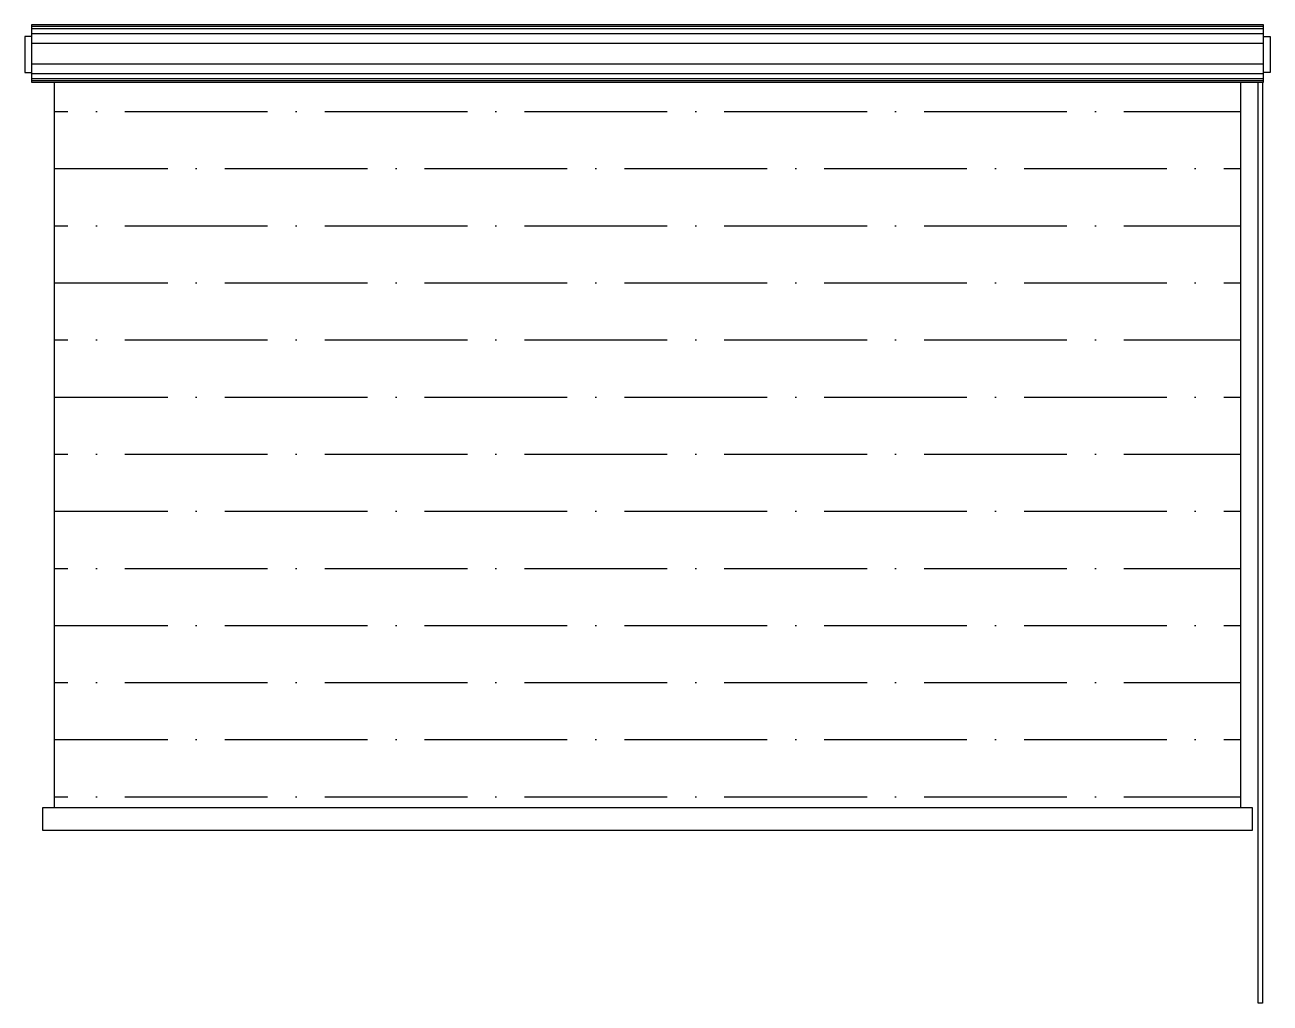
# Model space of a CAD drawing. Header units: millimetres. Extents: x 0 to 1091, y -831 to 26.
import ezdxf

# ---------------------------------------------------------------- set-up
doc = ezdxf.new("R2010")
doc.units = ezdxf.units.MM
doc.header["$MEASUREMENT"] = 0
doc.layers.get('0').update_dxf_attribs({"color": 1})

msp = doc.modelspace()

# ---------------------------------------------------------------- linework, layer by layer
at = {"color": 250, "ltscale": 5}
msp.add_line((1084, -830.6), (1080, -830.6), dxfattribs=at)

# ---------------------------------------------------------------- wipeouts: each hides what was drawn before it
msp.add_wipeout([(25.7, -659.4), (15.7, -659.4), (15.7, -679.5), (1074.9, -679.5), (1074.9, -659.4), (1064.9, -659.4), (1064.9, -24.1), (1084.9, -24.1), (1084.9, -15.7), (1090.6, -15.7), (1090.6, 15.7), (1084.9, 15.7), (1084.9, 25.9), (5.7, 25.9), (5.7, 15.7), (0, 15.7), (0, -15.7), (5.7, -15.7), (5.7, -24.1), (25.7, -24.1)])

# ---------------------------------------------------------------- next in the draw order: hatches: boundary and pattern name
h = msp.add_hatch()
h.set_pattern_fill('ANSI36', color=250, scale=400, angle=315, style=0, double=1)
h.paths.add_polyline_path([(25.7, -24.1), (25.7, -659.4), (1064.9, -659.4), (1064.9, -24.1)])

# ---------------------------------------------------------------- next in the draw order: linework, layer by layer
for p, q in [((5.7, 24.7), (1084.9, 24.7)), ((5.7, 22.8), (1084.9, 22.8)), ((5.7, 18.5), (1084.9, 18.5)), ((5.7, 10), (1084.9, 10)), ((5.7, -8.2), (1084.9, -8.2)), ((5.7, -16.7), (1084.9, -16.7)), ((5.7, -21), (1084.9, -21)), ((5.7, -22.8), (1084.9, -22.8)), ((1080, -830.6), (1080, -24.1)), ((1084, -24.1), (1084, -830.6))]:
    msp.add_line(p, q, dxfattribs=at)
at = {"color": 0, "ltscale": 5}
for p, q in [((25.7, -24.1), (25.7, -659.4)), ((1064.9, -659.4), (1064.9, -24.1))]:
    msp.add_line(p, q, dxfattribs=at)
for points in [[(5.7, -24.1), (1084.9, -24.1), (1084.9, 25.9), (5.7, 25.9)], [(15.7, -659.4), (1074.9, -659.4), (1074.9, -679.5), (15.7, -679.5)]]:
    msp.add_lwpolyline(points, close=True, dxfattribs=at)
for points in [[(5.7, 15.7), (0, 15.7), (0, -15.7), (5.7, -15.7)], [(1084.9, 15.7), (1090.6, 15.7), (1090.6, -15.7), (1084.9, -15.7)]]:
    msp.add_lwpolyline(points, dxfattribs=at)

doc.saveas('drawing.dxf')
